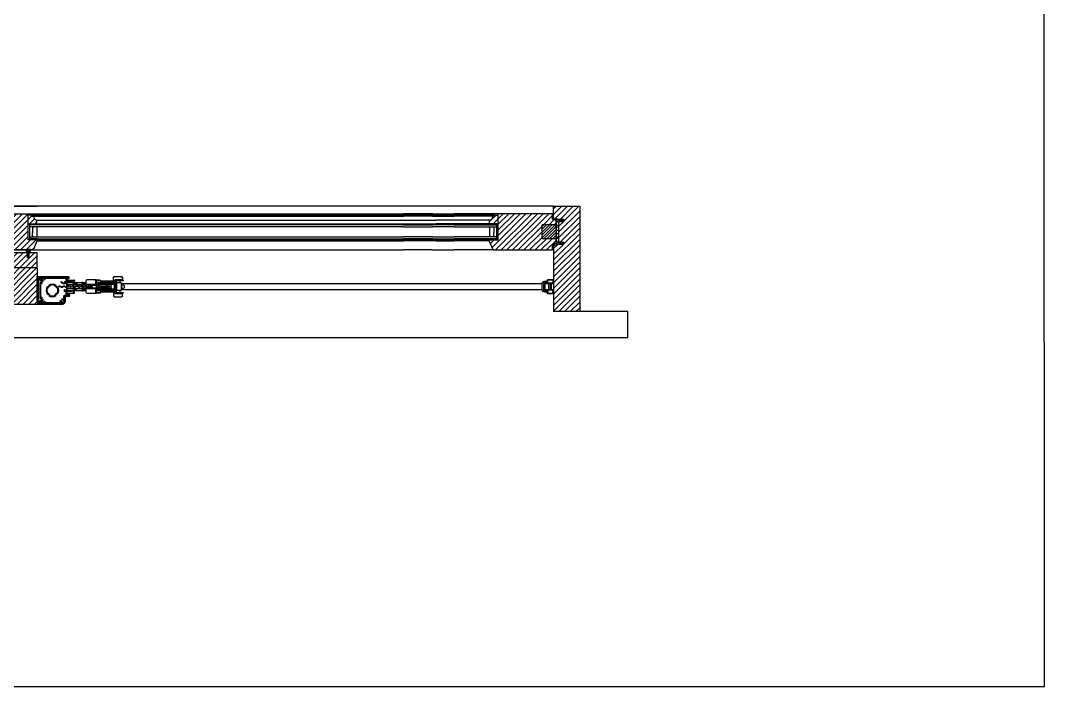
# Model space of a CAD drawing. Header units: inches. Extents: x 1985 to 11287, y 379 to 3234.
# Drawn here: x 8331.8 to 8395.5, y 1856.8 to 1898.3 of the extents above; entities that cross this region are included whole.
import ezdxf

# ---------------------------------------------------------------- set-up
doc = ezdxf.new("R2010")
doc.units = ezdxf.units.IN
doc.header["$MEASUREMENT"] = 0
doc.layers.get('0').update_dxf_attribs({"linetype": 'CONTINUOUS'})
for name, color, linetype in [('glass 99', 6, 'CONTINUOUS'), ('glazing tape 99', 7, 'CONTINUOUS'), ('hardware 99', 94, 'CONTINUOUS'), ('hatch 99', 1, 'CONTINUOUS'), ('screen 99', 4, 'CONTINUOUS'), ('separation 99', 3, 'CONTINUOUS'), ('weatherstripping 99', 5, 'CONTINUOUS'), ('wood detail 99', 7, 'CONTINUOUS')]:
    doc.layers.add(name, color=color, linetype=linetype)

# ---------------------------------------------------------------- blocks, each defined once
blk = doc.blocks.new('_Screen01')
for centre in [(5.2, 0.5), (1.7, -0.5)]:
    blk.add_circle(centre, 0.1)
for centre, start, end in [((1.7, -1), 30, 150), ((5.2, 1), 210, 330)]:
    blk.add_arc(centre, 2, start, end)

msp = doc.modelspace()

# ---------------------------------------------------------------- hatches: boundary and pattern name
at = {"layer": 'glazing tape 99'}
h = msp.add_hatch(color=7, dxfattribs=at)
h.paths.add_polyline_path([(8332.267935, 1885.609675), (8332.767935, 1885.609675), (8332.767935, 1885.547175), (8332.267935, 1885.547175)])
h.paths.add_polyline_path([(8332.291435, 1884.672175), (8332.791435, 1884.672175), (8332.791435, 1884.609675), (8332.291435, 1884.609675)])
h = msp.add_hatch(color=7, dxfattribs=at)
h.paths.add_polyline_path([(8360.939933, 1885.609675), (8361.439933, 1885.609675), (8361.439933, 1885.547175), (8360.939933, 1885.547175)])
h.paths.add_polyline_path([(8360.916433, 1884.672175), (8361.416433, 1884.672175), (8361.416433, 1884.609675), (8360.916433, 1884.609675)])
at = {"layer": 'hardware 99'}
h = msp.add_hatch(dxfattribs=at)
h.set_pattern_fill('ANSI31', color=256, style=0)
h.set_pattern_definition([(45, (8684.15236, 589.83061), (-0.088388348, 0.088388348), [])])
h.paths.add_polyline_path([(8365.075933, 1885.547175), (8364.200933, 1885.547175), (8364.200933, 1884.672175), (8365.075933, 1884.672175)])
at = {"layer": 'hatch 99'}
h = msp.add_hatch(dxfattribs=at)
h.set_pattern_fill('ANSI31', color=256, scale=2, style=0)
h.set_pattern_definition([(45, (8615.74428, 669.7629), (-0.176776695, 0.176776695), [])])
h.paths.add_polyline_path([(8361.478948, 1886.148675), (8361.249133, 1886.148675), (8361.249133, 1886.086175), (8361.23687, 1886.086175, 0.35125577), (8361.096663, 1885.963987, -0.380557848), (8360.939933, 1885.836175), (8360.939933, 1885.609675), (8361.478948, 1885.609675)], flags=17)
h.paths.add_polyline_path([(8365.075933, 1885.828418), (8364.853933, 1885.890928), (8364.853933, 1886.234675), (8361.478948, 1886.234675), (8361.478948, 1884.609675), (8360.916433, 1884.609675), (8360.916433, 1884.547175), (8361.157505, 1883.984675), (8364.853933, 1883.984675), (8364.853933, 1884.328423), (8365.075933, 1884.390933), (8365.075933, 1884.672175), (8364.200933, 1884.672175), (8364.200933, 1885.547175), (8365.075933, 1885.547175)])
h.paths.add_polyline_path([(8366.541433, 1886.703425), (8365.594342, 1886.703425), (8364.916433, 1886.703425), (8364.916433, 1885.96905), (8365.244433, 1885.878175), (8365.514587, 1885.878175), (8365.556933, 1885.878175), (8365.556933, 1885.753175), (8365.244433, 1885.753175), (8365.244433, 1884.466175), (8365.556933, 1884.466175), (8365.556933, 1884.341175), (8365.244433, 1884.341175), (8364.916433, 1884.2503), (8364.916433, 1880.140925), (8366.541433, 1880.140925)])
h = msp.add_hatch(dxfattribs=at)
h.set_pattern_fill('ANSI31', color=256, scale=2, style=0)
h.set_pattern_definition([(45, (8615.4862, 708.59947), (-0.176776695, 0.176776695), [])])
h.paths.add_polyline_path([(8332.767935, 1885.836175, -0.375199902), (8332.611685, 1885.961175, 0.350781059), (8332.468557, 1886.086175), (8332.455435, 1886.086175), (8332.455435, 1886.148675), (8332.228921, 1886.148675), (8332.228921, 1885.609675), (8332.767935, 1885.609675)], flags=17)
h.paths.add_polyline_path([(8332.228921, 1886.234675), (8328.791435, 1886.234675), (8328.791435, 1883.984675), (8332.550363, 1883.984675), (8332.791435, 1884.547175), (8332.791435, 1884.609675), (8332.228921, 1884.609675)])
h.paths.add_polyline_path([(8330.489549, 1883.524301), (8330.208225, 1883.524301), (8330.208225, 1883.586801), (8330.489549, 1883.586801), (8330.853935, 1883.797179), (8330.853935, 1883.984675), (8328.791435, 1883.984675), (8328.791435, 1883.047175), (8330.478928, 1883.047175), (8330.853935, 1883.263686), (8330.853935, 1883.313923)])
h.paths.add_polyline_path([(8332.791435, 1883.797175), (8332.279082, 1883.797175), (8332.279082, 1883.483569), (8332.185082, 1883.483569), (8332.185082, 1883.797175), (8331.103928, 1883.797175), (8330.728935, 1883.580673), (8330.728935, 1883.530429), (8331.093315, 1883.320054), (8331.374645, 1883.320054), (8331.374645, 1883.257554), (8331.093315, 1883.257554), (8330.728935, 1883.047179), (8330.728935, 1882.859675), (8332.791435, 1882.859675)])
h.paths.add_polyline_path([(8332.791435, 1882.859675), (8329.353949, 1882.859675), (8329.353949, 1881.234675), (8328.791435, 1881.234675), (8328.791435, 1881.172175), (8329.032506, 1880.609675), (8332.791435, 1880.609675)])
h.paths.add_polyline_path([(8329.353949, 1882.773675), (8329.124135, 1882.773675), (8329.124135, 1882.711175), (8329.111872, 1882.711175, 0.35125577), (8328.971664, 1882.588987, -0.380557848), (8328.814935, 1882.461175), (8328.814935, 1882.234675), (8329.353949, 1882.234675)], flags=17)
at = {"layer": 'weatherstripping 99'}
h = msp.add_hatch(dxfattribs=at)
h.set_pattern_fill('ANSI36', color=256, scale=0.125, angle=315, style=0)
h.set_pattern_definition([(90, (9922.344534, 2071.619478), (-0.015625, 0.02734375), [0.0390625, -0.0078125, 0, -0.0078125])])
h.paths.add_polyline_path([(8332.122582, 1883.981509), (8332.122582, 1883.827069), (8332.372582, 1883.827069), (8332.372582, 1883.994611)])
msp.add_hatch(color=256, dxfattribs=at).paths.add_polyline_path([(8332.122582, 1883.827069), (8332.122582, 1883.796095), (8332.218103, 1883.796077), (8332.24783, 1883.762487), (8332.24783, 1883.702693), (8332.185582, 1883.746229), (8332.185582, 1883.717932), (8332.24783, 1883.674396), (8332.24783, 1883.595508), (8332.185582, 1883.639044), (8332.185582, 1883.610747), (8332.26433, 1883.544222), (8332.279082, 1883.544222), (8332.279082, 1883.796065), (8332.372582, 1883.796047), (8332.372582, 1883.827069)])

# ---------------------------------------------------------------- linework, layer by layer
at = {"layer": 'glass 99', "color": 6}
for p, q in [((8355.58733, 1885.547175), (8332.267935, 1885.547175)), ((8332.322621, 1884.672175), (8332.322621, 1885.547175)), ((8355.58733, 1885.422175), (8332.322621, 1885.422175)), ((8332.505929, 1885.392184), (8332.613712, 1885.422175)), ((8332.505929, 1885.392184), (8332.505929, 1885.047175)), ((8332.770309, 1885.422175), (8332.770309, 1884.797175)), ((8355.58733, 1885.547175), (8357.401566, 1885.547175)), ((8355.58733, 1885.422175), (8357.401566, 1885.422175)), ((8358.733659, 1885.547175), (8357.401566, 1885.547175)), ((8358.733659, 1885.422175), (8357.401566, 1885.422175)), ((8358.733659, 1885.547175), (8361.439933, 1885.547175)), ((8358.733659, 1885.422175), (8361.385248, 1885.422175)), ((8360.939933, 1885.422175), (8360.939933, 1884.797175)), ((8361.204314, 1885.392184), (8361.096531, 1885.422175)), ((8361.204314, 1885.392184), (8361.204314, 1885.047175)), ((8361.385248, 1884.672175), (8361.385248, 1885.547175)), ((8332.291435, 1884.672175), (8355.58733, 1884.672175)), ((8332.322621, 1884.797175), (8355.58733, 1884.797175)), ((8332.505929, 1884.827167), (8332.505929, 1885.047175)), ((8332.505929, 1884.827167), (8332.613712, 1884.797175)), ((8357.401566, 1884.797175), (8355.58733, 1884.797175)), ((8357.401566, 1884.672175), (8355.58733, 1884.672175)), ((8357.401566, 1884.797175), (8358.733659, 1884.797175)), ((8357.401566, 1884.672175), (8358.733659, 1884.672175)), ((8361.385248, 1884.797175), (8358.733659, 1884.797175)), ((8361.416433, 1884.672175), (8358.733659, 1884.672175)), ((8361.204314, 1884.827167), (8361.096531, 1884.797175)), ((8361.204314, 1884.827167), (8361.204314, 1885.047175))]:
    msp.add_line(p, q, dxfattribs=at)
at = {"layer": 'glazing tape 99', "color": 7}
for p, q in [((8332.267935, 1885.609675), (8332.267935, 1885.547175)), ((8332.767935, 1885.609675), (8332.767935, 1885.547175)), ((8360.939933, 1885.609675), (8360.939933, 1885.547175)), ((8361.439933, 1885.609675), (8361.439933, 1885.547175))]:
    msp.add_line(p, q, dxfattribs=at)
at = {"layer": 'glazing tape 99'}
for p, q in [((8332.767935, 1885.547175), (8332.267935, 1885.547175)), ((8361.439933, 1885.547175), (8360.939933, 1885.547175)), ((8332.291435, 1884.672175), (8332.291435, 1884.609675)), ((8332.791435, 1884.672175), (8332.291435, 1884.672175)), ((8332.791435, 1884.672175), (8332.791435, 1884.609675)), ((8360.916433, 1884.672175), (8361.416433, 1884.672175)), ((8360.916433, 1884.672175), (8360.916433, 1884.609675)), ((8361.416433, 1884.672175), (8361.416433, 1884.609675))]:
    msp.add_line(p, q, dxfattribs=at)
at = {"layer": 'hardware 99'}
for p, q in [((8364.853933, 1885.934675), (8365.040505, 1885.934675)), ((8365.075933, 1885.547175), (8365.075933, 1884.672175)), ((8365.075933, 1885.514675), (8365.244433, 1885.514675)), ((8365.075933, 1885.424675), (8365.244433, 1885.424675)), ((8365.075933, 1885.209675), (8365.244433, 1885.209675)), ((8365.075933, 1885.009675), (8365.244433, 1885.009675)), ((8365.075933, 1884.794675), (8365.244433, 1884.794675)), ((8365.075933, 1884.704675), (8365.244433, 1884.704675)), ((8364.853933, 1884.284675), (8365.040505, 1884.284675))]:
    msp.add_line(p, q, dxfattribs=at)
at = {"layer": 'screen 99'}
for p, q in [((8332.858364, 1882.152979), (8332.858364, 1880.759281)), ((8332.868459, 1882.26329), (8332.959316, 1882.255341)), ((8334.752061, 1882.302585), (8332.870175, 1882.302585)), ((8333.011907, 1882.172664), (8332.878049, 1882.172664)), ((8333.011907, 1882.255341), (8332.959316, 1882.255341)), ((8333.011907, 1882.255341), (8333.011907, 1882.172664)), ((8334.641825, 1882.196286), (8334.641825, 1881.188414)), ((8334.752061, 1882.196286), (8334.641825, 1882.196286)), ((8334.641825, 1881.200225), (8334.641825, 1882.184475)), ((8334.641825, 1882.101798), (8335.074895, 1882.101798)), ((8334.771746, 1882.215971), (8334.771746, 1882.2829)), ((8335.035525, 1881.971877), (8335.035525, 1882.101798)), ((8336.453765, 1882.105735), (8335.894711, 1882.105735)), ((8336.418332, 1882.045532), (8336.418332, 1882.08605)), ((8337.532503, 1882.263215), (8337.571873, 1882.32227)), ((8337.532503, 1882.078176), (8337.532503, 1882.263215)), ((8337.571873, 1882.32227), (8338.063998, 1882.32227)), ((8338.091557, 1882.12542), (8337.705731, 1882.12542)), ((8337.709668, 1882.12542), (8337.709668, 1882.105735)), ((8337.926203, 1882.12542), (8337.926203, 1882.105735)), ((8338.103368, 1882.263215), (8338.063998, 1882.32227)), ((8338.103368, 1882.263215), (8338.103368, 1882.137231)), ((8334.625468, 1881.908885), (8334.602455, 1881.908885)), ((8334.625468, 1881.475815), (8334.602455, 1881.475815)), ((8334.917415, 1882.003373), (8334.641825, 1882.003373)), ((8334.66151, 1881.444319), (8334.66151, 1881.940381)), ((8334.681195, 1881.960066), (8335.035525, 1881.960066)), ((8334.681195, 1881.818334), (8335.815971, 1881.818334)), ((8334.681195, 1881.566366), (8335.815971, 1881.566366)), ((8334.85836, 1881.566366), (8334.85836, 1881.818334)), ((8334.917415, 1882.003373), (8334.917415, 1881.971877)), ((8335.05521, 1881.971877), (8334.917415, 1881.971877)), ((8334.968596, 1881.960066), (8334.968596, 1881.971877)), ((8335.255997, 1881.881326), (8335.01584, 1881.881326)), ((8335.01584, 1881.503374), (8335.255997, 1881.503374)), ((8335.027651, 1881.971877), (8335.027651, 1881.960066)), ((8335.05521, 1881.971877), (8335.114265, 1882.003373)), ((8335.05521, 1881.881326), (8335.05521, 1881.940381)), ((8335.05521, 1881.566366), (8335.05521, 1881.818334)), ((8335.05521, 1881.806523), (8335.456784, 1881.806523)), ((8335.05521, 1881.578177), (8335.456784, 1881.578177)), ((8335.05521, 1881.503374), (8335.05521, 1881.444319)), ((8335.074895, 1881.956129), (8335.586705, 1881.956129)), ((8335.114265, 1882.062428), (8335.114265, 1882.003373)), ((8335.255997, 1881.8892), (8335.255997, 1881.838019)), ((8335.255997, 1881.4955), (8335.255997, 1881.546681)), ((8335.456784, 1881.818334), (8335.456784, 1881.806523)), ((8335.456784, 1881.578177), (8335.456784, 1881.566366)), ((8335.807177, 1881.881326), (8335.56702, 1881.881326)), ((8335.56702, 1881.503374), (8335.807177, 1881.503374)), ((8335.60639, 1881.881326), (8335.60639, 1881.936444)), ((8335.60639, 1881.566366), (8335.60639, 1881.818334)), ((8335.60639, 1881.806523), (8335.815971, 1881.806523)), ((8335.60639, 1881.578177), (8335.815971, 1881.578177)), ((8335.60639, 1881.503374), (8335.60639, 1881.448256)), ((8335.626075, 1881.956129), (8335.815971, 1881.956129)), ((8335.807177, 1881.8892), (8335.807177, 1881.838019)), ((8335.807177, 1881.4955), (8335.807177, 1881.546681)), ((8335.815971, 1882.026995), (8335.815971, 1881.357705)), ((8336.418332, 1881.834082), (8335.835656, 1881.834082)), ((8336.418332, 1881.550618), (8335.835656, 1881.550618)), ((8336.438017, 1882.019121), (8336.438017, 1881.853767)), ((8336.438017, 1881.365579), (8336.438017, 1881.530933)), ((8336.556127, 1881.838019), (8336.556127, 1881.936444)), ((8336.556127, 1881.448256), (8336.556127, 1881.546681)), ((8336.575812, 1881.956129), (8337.560062, 1881.956129)), ((8337.323842, 1881.881326), (8336.575812, 1881.881326)), ((8337.323842, 1881.818334), (8336.575812, 1881.818334)), ((8336.575812, 1881.566366), (8337.323842, 1881.566366)), ((8337.323842, 1881.503374), (8336.575812, 1881.503374)), ((8337.205732, 1881.566366), (8337.205732, 1881.818334)), ((8337.343527, 1881.861641), (8337.343527, 1881.838019)), ((8337.343527, 1881.546681), (8337.343527, 1881.523059)), ((8337.402582, 1881.908885), (8337.382616, 1881.92857)), ((8337.402582, 1881.475815), (8337.382616, 1881.45613)), ((8337.386834, 1881.759279), (8337.402582, 1881.759279)), ((8337.386834, 1881.625421), (8337.386834, 1881.759279)), ((8337.402582, 1881.625421), (8337.386834, 1881.625421)), ((8337.560062, 1881.908885), (8337.402582, 1881.908885)), ((8337.402582, 1881.908885), (8337.402582, 1881.759279)), ((8337.402582, 1881.625421), (8337.402582, 1881.475815)), ((8337.402582, 1881.475815), (8337.560062, 1881.475815)), ((8337.586641, 1882.066365), (8337.544314, 1882.066365)), ((8337.579747, 1881.936444), (8337.579747, 1881.92857)), ((8337.579747, 1881.45613), (8337.579747, 1881.448256)), ((8338.012817, 1881.92857), (8337.666361, 1881.92857)), ((8338.012817, 1881.45613), (8337.666361, 1881.45613)), ((8337.709668, 1882.050617), (8337.709668, 1881.92857)), ((8337.709668, 1881.45613), (8337.709668, 1881.334083)), ((8337.725416, 1881.92857), (8337.725416, 1881.45613)), ((8337.926203, 1882.050617), (8337.926203, 1881.92857)), ((8337.926203, 1881.45613), (8337.926203, 1881.334083)), ((8338.012817, 1881.92857), (8338.012817, 1881.45613)), ((8338.036439, 1881.790775), (8338.036439, 1881.593925)), ((8338.213604, 1881.751405), (8338.174234, 1881.790775)), ((8338.213604, 1881.633295), (8338.174234, 1881.593925)), ((8364.203836, 1881.46336), (8364.203836, 1881.921341)), ((8364.305144, 1882.006204), (8364.237934, 1881.974863)), ((8364.302261, 1881.397075), (8364.302261, 1881.987625)), ((8364.321946, 1881.979751), (8364.321946, 1881.995499)), ((8364.404623, 1881.960066), (8364.341631, 1881.960066)), ((8364.381001, 1881.861641), (8364.381001, 1881.523059)), ((8364.581788, 1881.861641), (8364.381001, 1881.861641)), ((8364.381001, 1881.523059), (8364.581788, 1881.523059)), ((8364.404623, 1881.960066), (8364.404623, 1881.861641)), ((8364.404623, 1881.424634), (8364.404623, 1881.523059)), ((8364.601473, 1881.841956), (8364.601473, 1881.542744)), ((8334.5434, 1880.78684), (8334.5434, 1881.06243)), ((8334.759935, 1881.082115), (8334.563085, 1881.082115)), ((8334.917415, 1881.381327), (8334.641825, 1881.381327)), ((8334.641825, 1881.282902), (8335.074895, 1881.282902)), ((8334.799305, 1881.188414), (8334.641825, 1881.188414)), ((8335.035525, 1881.424634), (8334.681195, 1881.424634)), ((8334.81899, 1881.14117), (8334.81899, 1881.168729)), ((8335.05521, 1881.412823), (8334.917415, 1881.412823)), ((8334.917415, 1881.381327), (8334.917415, 1881.412823)), ((8334.968596, 1881.412823), (8334.968596, 1881.424634)), ((8335.027651, 1881.424634), (8335.027651, 1881.412823)), ((8335.035525, 1881.412823), (8335.035525, 1881.282902)), ((8335.05521, 1881.412823), (8335.114265, 1881.381327)), ((8335.586705, 1881.428571), (8335.074895, 1881.428571)), ((8335.114265, 1881.322272), (8335.114265, 1881.381327)), ((8335.815971, 1881.428571), (8335.626075, 1881.428571)), ((8335.894711, 1881.278965), (8336.453765, 1881.278965)), ((8336.418332, 1881.339169), (8336.418332, 1881.29865)), ((8337.560062, 1881.428571), (8336.575812, 1881.428571)), ((8337.532503, 1881.306524), (8337.532503, 1881.121485)), ((8337.532503, 1881.121485), (8337.571873, 1881.06243)), ((8337.586641, 1881.318335), (8337.544314, 1881.318335)), ((8337.571873, 1881.06243), (8338.063998, 1881.06243)), ((8337.705731, 1881.25928), (8338.091557, 1881.25928)), ((8337.709668, 1881.278965), (8337.709668, 1881.25928)), ((8337.926203, 1881.278965), (8337.926203, 1881.25928)), ((8338.103368, 1881.121485), (8338.063998, 1881.06243)), ((8338.103368, 1881.121485), (8338.103368, 1881.247469)), ((8364.305144, 1881.378497), (8364.237934, 1881.409838)), ((8364.321946, 1881.404949), (8364.321946, 1881.389201)), ((8364.404623, 1881.424634), (8364.341631, 1881.424634)), ((8332.829089, 1880.64897), (8332.919946, 1880.656919)), ((8332.830805, 1880.609675), (8334.366235, 1880.609675)), ((8333.011907, 1880.739596), (8332.878049, 1880.739596)), ((8332.919946, 1880.656919), (8333.011907, 1880.656919)), ((8333.011907, 1880.739596), (8333.011907, 1880.656919))]:
    msp.add_line(p, q, dxfattribs=at)
for points in [[(8332.818994, 1880.66873, -0.414213562), (8332.791435, 1880.696289), (8332.791435, 1882.310459, -0.414213562), (8332.803246, 1882.32227), (8332.818994, 1882.32227, -0.414213562), (8332.830805, 1882.310459), (8332.830805, 1882.255341, 0.414213562), (8332.842616, 1882.24353), (8332.9686, 1882.24353, -0.855700792), (8332.974613, 1882.205101), (8332.923761, 1882.188789, -0.50834698), (8332.913482, 1882.196286), (8332.913482, 1882.200223, 0.414213562), (8332.905608, 1882.208097), (8332.85049, 1882.208097, 0.414213562), (8332.838679, 1882.196286), (8332.838679, 1881.710208, -0.131652498), (8332.837624, 1881.706271), (8332.83186, 1881.696287, 0.267949192), (8332.83186, 1881.688413), (8332.837624, 1881.67843, -0.131652498), (8332.838679, 1881.674493), (8332.838679, 1881.473988, -0.131652498), (8332.837624, 1881.470051), (8332.83186, 1881.460067, 0.267949192), (8332.83186, 1881.452193), (8332.837624, 1881.44221, -0.131652498), (8332.838679, 1881.438273), (8332.838679, 1880.715974, 0.414213562), (8332.85049, 1880.704163), (8332.905608, 1880.704163, 0.414213562), (8332.913482, 1880.712037), (8332.913482, 1880.715974, -0.50834698), (8332.923761, 1880.723472), (8332.974613, 1880.70716, -0.855700792), (8332.9686, 1880.66873)], [(8336.170301, 1881.625421, 0.414213562), (8336.189986, 1881.645106), (8336.189986, 1881.739594, 0.414213562), (8336.170301, 1881.759279), (8336.062425, 1881.759279, 0.323907171), (8336.051205, 1881.751159, -0.852497554), (8336.012821, 1881.757311), (8336.012821, 1881.763216, 0.414213562), (8336.00101, 1881.775027), (8335.827782, 1881.775027, -0.414213562), (8335.815971, 1881.786838), (8335.815971, 1881.798649, -0.414213562), (8335.84353, 1881.826208), (8336.426206, 1881.826208, 0.414213562), (8336.445891, 1881.845893), (8336.445891, 1882.027326, 0.365977382), (8336.436049, 1882.038972, -0.365977382), (8336.426206, 1882.050617), (8336.426206, 1882.078176, -0.414213562), (8336.453765, 1882.105735), (8336.662426, 1882.105735, -0.245392684), (8336.759353, 1882.055117, 0.245392684), (8336.775508, 1882.04668), (8337.592649, 1882.04668, 0.245392684), (8337.608804, 1882.055117, -0.245392684), (8337.705731, 1882.105735), (8338.111242, 1882.105735, -1), (8338.111242, 1882.050617), (8338.091557, 1882.050617, -0.414213562), (8338.083683, 1882.058491), (8338.083683, 1882.066365, 0.414213562), (8338.075809, 1882.074239), (8338.040376, 1882.074239, 0.414213562), (8338.032502, 1882.066365), (8338.032502, 1882.058491, -0.414213562), (8338.024628, 1882.050617), (8337.678172, 1882.050617, 0.414213562), (8337.666361, 1882.038806), (8337.666361, 1881.710208, -0.131652498), (8337.665306, 1881.706271), (8337.659542, 1881.696287, 0.267949192), (8337.659542, 1881.688413), (8337.665306, 1881.67843, -0.131652498), (8337.666361, 1881.674493), (8337.666361, 1881.345894, 0.414213562), (8337.678172, 1881.334083), (8338.024628, 1881.334083, -0.414213562), (8338.032502, 1881.326209), (8338.032502, 1881.318335, 0.414213562), (8338.040376, 1881.310461), (8338.075809, 1881.310461, 0.414213562), (8338.083683, 1881.318335), (8338.083683, 1881.326209, -0.414213562), (8338.091557, 1881.334083), (8338.111242, 1881.334083, -1), (8338.111242, 1881.278965), (8337.705731, 1881.278965, -0.245392684), (8337.608804, 1881.329584, 0.245392684), (8337.592649, 1881.33802), (8336.775508, 1881.33802, 0.245392684), (8336.759353, 1881.329584, -0.245392684), (8336.662426, 1881.278965), (8336.453765, 1881.278965, -0.414213562), (8336.426206, 1881.306524), (8336.426206, 1881.334083, -0.365977382), (8336.436049, 1881.345729, 0.365977382), (8336.445891, 1881.357375), (8336.445891, 1881.538807, 0.414213562), (8336.426206, 1881.558492), (8335.84353, 1881.558492, -0.414213562), (8335.815971, 1881.586051), (8335.815971, 1881.597862, -0.414213562), (8335.827782, 1881.609673), (8336.00101, 1881.609673, 0.414213562), (8336.012821, 1881.621484), (8336.012821, 1881.62739, -0.852497554), (8336.051205, 1881.633541, 0.323907171), (8336.062425, 1881.625421)], [(8364.589662, 1882.105735), (8364.865252, 1882.105735, -0.414213562), (8364.877063, 1882.093924), (8364.877063, 1881.920696, -0.414213562), (8364.865252, 1881.908885), (8364.573914, 1881.908885, -0.414213562), (8364.562103, 1881.920696), (8364.562103, 1882.078176, -0.414213562)], [(8333.514422, 1881.130918, 0.308651193), (8333.958208, 1881.130918, 0.470000501), (8333.959903, 1881.149026), (8333.952065, 1881.156863, -0.414213562), (8333.952065, 1881.173567), (8334.018879, 1881.24038, -0.414213562), (8334.035582, 1881.24038), (8334.043419, 1881.232542, 0.470000501), (8334.061527, 1881.234237, 0.308651193), (8334.061527, 1881.678024, 0.470000501), (8334.043419, 1881.679718), (8334.035582, 1881.671881, -0.414213562), (8334.018879, 1881.671881), (8333.952065, 1881.738694, -0.414213562), (8333.952065, 1881.755397), (8333.959903, 1881.763235, 0.470000501), (8333.958208, 1881.781343, 0.308651193), (8333.514422, 1881.781343, 0.470000501), (8333.512727, 1881.763235), (8333.520564, 1881.755397, -0.414213562), (8333.520564, 1881.738694), (8333.453751, 1881.671881, -0.414213562), (8333.437048, 1881.671881), (8333.42921, 1881.679718, 0.470000501), (8333.411102, 1881.678024, 0.308651193), (8333.411102, 1881.234237, 0.470000501), (8333.42921, 1881.232542), (8333.437048, 1881.24038, -0.414213562), (8333.453751, 1881.24038), (8333.520564, 1881.173567, -0.414213562), (8333.520564, 1881.156863), (8333.512727, 1881.149026, 0.470000501)], [(8333.891997, 1881.146623, 0.511162443), (8333.894026, 1881.159225), (8333.888036, 1881.165215, -0.414213562), (8333.888036, 1881.176351), (8334.016095, 1881.304409, -0.414213562), (8334.02723, 1881.304409), (8334.03322, 1881.298419, 0.511162443), (8334.045822, 1881.300448, 0.23733328), (8334.045822, 1881.611812, 0.511162443), (8334.03322, 1881.613842), (8334.02723, 1881.607852, -0.414213562), (8334.016095, 1881.607852), (8333.888036, 1881.73591, -0.414213562), (8333.888036, 1881.747046), (8333.894026, 1881.753036, 0.511162443), (8333.891997, 1881.765638, 0.23733328), (8333.580633, 1881.765638, 0.511162443), (8333.578603, 1881.753036), (8333.584593, 1881.747046, -0.414213562), (8333.584593, 1881.73591), (8333.456535, 1881.607852, -0.414213562), (8333.445399, 1881.607852), (8333.439409, 1881.613842, 0.511162443), (8333.426807, 1881.611812, 0.23733328), (8333.426807, 1881.300448, 0.511162443), (8333.439409, 1881.298419), (8333.445399, 1881.304409, -0.414213562), (8333.456535, 1881.304409), (8333.584593, 1881.176351, -0.414213562), (8333.584593, 1881.165215), (8333.578603, 1881.159225, 0.511162443), (8333.580633, 1881.146623, 0.23733328)], [(8336.525256, 1881.632311, -0.125502335), (8336.498831, 1881.648771, 0.345430296), (8336.474775, 1881.652201), (8336.451797, 1881.638934, 0.267949192), (8336.445891, 1881.628706), (8336.445891, 1881.605736, -0.414213562), (8336.43408, 1881.593925), (8336.241167, 1881.593925, -0.414213562), (8336.229356, 1881.605736), (8336.229356, 1881.778964, -0.414213562), (8336.241167, 1881.790775), (8336.43408, 1881.790775, -0.414213562), (8336.445891, 1881.778964), (8336.445891, 1881.755995, 0.267949192), (8336.451797, 1881.745767), (8336.475146, 1881.732286, 0.34688676), (8336.498605, 1881.735692, -0.126823654), (8336.525256, 1881.75239, -0.774596669), (8336.563376, 1881.75239, -0.731722677), (8336.563376, 1881.632311, -0.774596669)], [(8336.481324, 1882.058491, -0.414213562), (8336.493135, 1882.070302), (8336.662426, 1882.070302, -0.245392684), (8336.730275, 1882.034869, 0.245392684), (8336.775508, 1882.011247), (8337.61518, 1882.011247, -0.414213562), (8337.626991, 1881.999436), (8337.626991, 1881.899043, -0.414213562), (8337.61518, 1881.887232), (8337.465574, 1881.887232, 0.414213562), (8337.445889, 1881.867547), (8337.445889, 1881.859673, 0.414213562), (8337.465574, 1881.839988), (8337.57581, 1881.839988, -0.414213562), (8337.587621, 1881.828177), (8337.587621, 1881.556524, -0.414213562), (8337.57581, 1881.544713), (8337.465574, 1881.544713, 0.414213562), (8337.445889, 1881.525028), (8337.445889, 1881.517154, 0.414213562), (8337.465574, 1881.497469), (8337.61518, 1881.497469, -0.414213562), (8337.626991, 1881.485658), (8337.626991, 1881.385264, -0.414213562), (8337.61518, 1881.373453), (8336.775508, 1881.373453, 0.245392684), (8336.730275, 1881.349831, -0.245392684), (8336.662426, 1881.314398), (8336.493135, 1881.314398, -0.414213562), (8336.481324, 1881.326209), (8336.481324, 1881.57424, -0.414213562), (8336.493135, 1881.586051), (8336.623056, 1881.586051, 0.414213562), (8336.642741, 1881.605736), (8336.642741, 1881.654949, -0.414213562), (8336.654552, 1881.66676), (8337.095496, 1881.66676, -0.414213562), (8337.107307, 1881.654949), (8337.107307, 1881.633295, 1), (8337.146677, 1881.633295), (8337.146677, 1881.751405, 1), (8337.107307, 1881.751405), (8337.107307, 1881.729752, -0.414213562), (8337.095496, 1881.717941), (8336.654552, 1881.717941, -0.414213562), (8336.642741, 1881.729752), (8336.642741, 1881.778964, 0.414213562), (8336.623056, 1881.798649), (8336.493135, 1881.798649, -0.414213562), (8336.481324, 1881.81046)], [(8364.589662, 1881.278965), (8364.865252, 1881.278965, 0.414213562), (8364.877063, 1881.290776), (8364.877063, 1881.464004, 0.414213562), (8364.865252, 1881.475815), (8364.573914, 1881.475815, 0.414213562), (8364.562103, 1881.464004), (8364.562103, 1881.306524, 0.414213562)]]:
    msp.add_lwpolyline(points, format="xyb", close=True, dxfattribs=at)
for points in [[(8334.625468, 1881.908885), (8334.64077, 1881.935389, 0.131652498), (8334.641825, 1881.939326), (8334.641825, 1882.184475, -0.414213562), (8334.653636, 1882.196286), (8334.74025, 1882.196286, 0.414213562), (8334.759935, 1882.215971), (8334.759935, 1882.223845, 0.414213562), (8334.74025, 1882.24353), (8333.039466, 1882.24353, 0.939220534), (8333.037005, 1882.204315, -0.377964473), (8333.04734, 1882.192596), (8333.04734, 1882.176601, -0.414213562), (8333.035529, 1882.16479), (8332.913482, 1882.16479, -0.414213562), (8332.905608, 1882.172664), (8332.905608, 1882.188412, 0.414213562), (8332.897734, 1882.196286), (8332.88986, 1882.196286, 0.414213562), (8332.85049, 1882.156916), (8332.85049, 1882.141168, 0.414213562), (8332.862301, 1882.129357), (8332.937104, 1882.129357, -0.414213562), (8332.948915, 1882.117546), (8332.948915, 1882.093924, 0.414213562), (8332.960726, 1882.082113), (8332.976474, 1882.082113, 0.414213562), (8332.988285, 1882.093924), (8332.988285, 1882.117546, -0.414213562), (8333.000096, 1882.129357), (8333.035529, 1882.129357, -0.414213562), (8333.04734, 1882.117546), (8333.04734, 1881.920696, -0.414213562), (8333.035529, 1881.908885), (8333.000096, 1881.908885, -0.414213562), (8332.988285, 1881.920696), (8332.988285, 1881.944318, 0.414213562), (8332.976474, 1881.956129), (8332.960726, 1881.956129, 0.414213562), (8332.948915, 1881.944318), (8332.948915, 1880.967942, 0.414213562), (8332.960726, 1880.956131), (8332.976474, 1880.956131, 0.414213562), (8332.988285, 1880.967942), (8332.988285, 1880.991564, -0.414213562), (8333.000096, 1881.003375), (8333.035529, 1881.003375, -0.414213562), (8333.04734, 1880.991564), (8333.04734, 1880.794714, -0.414213562), (8333.035529, 1880.782903), (8333.000096, 1880.782903, -0.414213562), (8332.988285, 1880.794714), (8332.988285, 1880.818336, 0.414213562), (8332.976474, 1880.830147), (8332.960726, 1880.830147, 0.414213562), (8332.948915, 1880.818336), (8332.948915, 1880.794714, -0.414213562), (8332.937104, 1880.782903), (8332.862301, 1880.782903, 0.414213562), (8332.85049, 1880.771092), (8332.85049, 1880.755344, 0.414213562), (8332.88986, 1880.715974), (8332.897734, 1880.715974, 0.414213562), (8332.905608, 1880.723848), (8332.905608, 1880.739596, -0.414213562), (8332.913482, 1880.74747), (8333.035529, 1880.74747, -0.414213562), (8333.04734, 1880.735659), (8333.04734, 1880.719664, -0.377964473), (8333.037005, 1880.707946, 0.939220534), (8333.039466, 1880.66873), (8334.366235, 1880.66873, 0.414213562), (8334.484345, 1880.78684), (8334.484345, 1881.082115, -0.414213562), (8334.5434, 1881.14117), (8334.74025, 1881.14117, 0.414213562), (8334.759935, 1881.160855), (8334.759935, 1881.168729, 0.414213562), (8334.74025, 1881.188414), (8334.653636, 1881.188414, -0.414213562), (8334.641825, 1881.200225), (8334.641825, 1881.445374, 0.131652498), (8334.64077, 1881.449311), (8334.625468, 1881.475815)], [(8334.602455, 1881.908885), (8334.602455, 1881.956129, 0.414213562), (8334.590644, 1881.96794), (8334.535526, 1881.96794, 0.414213562), (8334.523715, 1881.956129), (8334.523715, 1881.8892, -0.414213562), (8334.50403, 1881.869515), (8334.46466, 1881.869515, -0.267949192), (8334.277135, 1881.977783, -1), (8334.31123, 1881.997468, 0.267949192), (8334.46466, 1881.908885), (8334.472534, 1881.908885, 0.414213562), (8334.484345, 1881.920696), (8334.484345, 1881.96794, -0.414213562), (8334.523715, 1882.00731), (8334.590644, 1882.00731, 0.414213562), (8334.602455, 1882.019121), (8334.602455, 1882.192349, 0.414213562), (8334.590644, 1882.20416), (8333.268303, 1882.20416, 0.533909272), (8333.250102, 1882.176976, -0.104861434), (8333.257931, 1882.134405, -1), (8333.218575, 1882.135472, 2.509845705), (8333.155399, 1882.072295, -1), (8333.156465, 1882.032939, -0.104861434), (8333.113894, 1882.040768, 0.533909272), (8333.08671, 1882.022567), (8333.08671, 1881.920696, -0.414213562), (8333.035529, 1881.869515), (8333.000096, 1881.869515, 0.414213562), (8332.988285, 1881.857704), (8332.988285, 1881.054556, 0.414213562), (8333.000096, 1881.042745), (8333.035529, 1881.042745, -0.414213562)], [(8364.503048, 1881.987625), (8364.451867, 1881.987625, 0.414213562), (8364.440056, 1881.975814), (8364.440056, 1881.877389, -0.414213562), (8364.432182, 1881.869515), (8364.412497, 1881.869515, -0.414213562), (8364.404623, 1881.877389), (8364.404623, 1881.956129, 0.414213562), (8364.392812, 1881.96794), (8364.337694, 1881.96794, -0.414213562), (8364.325883, 1881.979751), (8364.325883, 1881.987625, -0.414213562), (8364.365253, 1882.026995), (8364.503048, 1882.026995, 0.414213562), (8364.522733, 1882.04668), (8364.522733, 1882.078176, -0.414213562), (8364.589662, 1882.145105), (8364.888874, 1882.145105, -0.414213562), (8364.916433, 1882.117546), (8364.916433, 1881.897074, -0.414213562), (8364.888874, 1881.869515), (8364.778638, 1881.869515, 0.414213562), (8364.766827, 1881.857704), (8364.766827, 1881.526996, 0.414213562), (8364.778638, 1881.515185), (8364.888874, 1881.515185, -0.414213562), (8364.916433, 1881.487626), (8364.916433, 1881.267154, -0.414213562), (8364.888874, 1881.239595), (8364.589662, 1881.239595, -0.414213562), (8364.522733, 1881.306524), (8364.522733, 1881.33802, 0.414213562), (8364.503048, 1881.357705), (8364.365253, 1881.357705, -0.414213562), (8364.325883, 1881.397075), (8364.325883, 1881.404949, -0.414213562), (8364.337694, 1881.41676), (8364.392812, 1881.41676, 0.414213562), (8364.404623, 1881.428571), (8364.404623, 1881.507311, -0.414213562), (8364.412497, 1881.515185), (8364.432182, 1881.515185, -0.414213562), (8364.440056, 1881.507311), (8364.440056, 1881.408886, 0.414213562), (8364.451867, 1881.397075), (8364.510922, 1881.397075, 0.414213562), (8364.522733, 1881.408886), (8364.522733, 1881.475815, -0.414213562), (8364.562103, 1881.515185), (8364.707772, 1881.515185, 0.414213562), (8364.719583, 1881.526996), (8364.719583, 1881.674493, -0.131652498), (8364.720638, 1881.67843), (8364.726402, 1881.688413, 0.267949192), (8364.726402, 1881.696287), (8364.720638, 1881.706271, -0.131652498), (8364.719583, 1881.710208), (8364.719583, 1881.857704, 0.414213562), (8364.707772, 1881.869515), (8364.562103, 1881.869515, -0.414213562), (8364.522733, 1881.908885), (8364.522733, 1881.975814, 0.414213562), (8364.510922, 1881.987625), (8364.451867, 1881.987625)], [(8333.035529, 1881.042745, -0.414213562), (8333.08671, 1880.991564), (8333.08671, 1880.889693, 0.533909272), (8333.113894, 1880.871493, -0.104861434), (8333.156465, 1880.879322, -1), (8333.155399, 1880.839966, 2.509845705), (8333.218575, 1880.776789, -1), (8333.257931, 1880.777856, -0.104861434), (8333.250102, 1880.735284, 0.533909272), (8333.268303, 1880.7081), (8334.214734, 1880.7081, 0.582317023), (8334.231633, 1880.73788, -0.158043159), (8334.213216, 1880.818359, -0.465926262), (8334.237919, 1880.835633), (8334.257284, 1880.830444, -0.353997292), (8334.271848, 1880.810408, 0.121062731), (8334.278556, 1880.775344, -0.159587181), (8334.279943, 1880.763169, 0.538815906), (8334.303193, 1880.739919, -0.159587181), (8334.315368, 1880.738531, 0.695482376), (8334.414544, 1880.837707, -0.159587181), (8334.413156, 1880.849882, 0.538815906), (8334.389906, 1880.873132, -0.159587181), (8334.377731, 1880.874519, 0.121062731), (8334.342667, 1880.881228, -0.353997292), (8334.322631, 1880.895791), (8334.317442, 1880.915157, -0.465926262), (8334.334716, 1880.939859, -0.158043159), (8334.415195, 1880.921442, 0.582317023), (8334.444975, 1880.938341), (8334.444975, 1881.082115, -0.414213562), (8334.5434, 1881.18054), (8334.590644, 1881.18054, 0.414213562), (8334.602455, 1881.192351), (8334.602455, 1881.365579, 0.414213562), (8334.590644, 1881.37739), (8334.523715, 1881.37739, -0.414213562), (8334.484345, 1881.41676), (8334.484345, 1881.4955, -1), (8334.523715, 1881.4955), (8334.523715, 1881.428571, 0.414213562), (8334.535526, 1881.41676), (8334.590644, 1881.41676, 0.414213562), (8334.602455, 1881.428571), (8334.602455, 1881.475815, 0.414213562)]]:
    msp.add_lwpolyline(points, format="xyb", dxfattribs=at)
for points in [[(8338.012817, 1881.8892), (8364.203836, 1881.8892)], [(8338.174234, 1881.790775), (8338.012817, 1881.790775)], [(8338.012817, 1881.593925), (8338.174234, 1881.593925)], [(8364.203836, 1881.4955), (8338.012817, 1881.4955)], [(8338.213604, 1881.633295), (8338.213604, 1881.751405)]]:
    msp.add_lwpolyline(points, dxfattribs=at)
for centre, radius in [((8336.071876, 1881.69235), 0.049213), ((8337.296283, 1881.69235), 0.055118), ((8337.296283, 1881.69235), 0.03937)]:
    msp.add_circle(centre, radius, dxfattribs=at)
for centre, radius, start, end in [((8332.870175, 1882.2829), 0.019685, 90, 265), ((8332.878049, 1882.152979), 0.019685, 90, 180), ((8334.752061, 1882.2829), 0.019685, 0, 90), ((8334.752061, 1882.215971), 0.019685, 270, 0), ((8335.074895, 1882.062428), 0.03937, 0, 90), ((8335.894711, 1882.026995), 0.07874, 90, 180), ((8336.398647, 1882.08605), 0.019685, 0, 90), ((8337.705731, 1881.987625), 0.137795, 90, 142.7522191), ((8338.091557, 1882.137231), 0.011811, 270, 0), ((8334.681195, 1881.940381), 0.019685, 90, 180), ((8334.681195, 1881.838019), 0.019685, 180, 270), ((8334.681195, 1881.546681), 0.019685, 90, 180), ((8335.035525, 1881.940381), 0.019685, 0, 90), ((8335.074895, 1881.936444), 0.019685, 90, 180), ((8335.074895, 1881.448256), 0.019685, 180, 270), ((8335.586705, 1881.936444), 0.019685, 0, 90), ((8335.586705, 1881.448256), 0.019685, 270, 0), ((8335.626075, 1881.936444), 0.019685, 90, 180), ((8335.626075, 1881.448256), 0.019685, 180, 270), ((8335.835656, 1881.853767), 0.019685, 180, 270), ((8335.835656, 1881.530933), 0.019685, 90, 180), ((8336.410458, 1882.019121), 0.027559, 0, 73.39845052), ((8336.418332, 1881.853767), 0.019685, 270, 0), ((8336.418332, 1881.530933), 0.019685, 0, 90), ((8336.575812, 1881.936444), 0.019685, 90, 180), ((8336.575812, 1881.861641), 0.019685, 90, 180), ((8336.575812, 1881.838019), 0.019685, 180, 270), ((8336.575812, 1881.546681), 0.019685, 90, 180), ((8336.575812, 1881.523059), 0.019685, 180, 270), ((8336.575812, 1881.448256), 0.019685, 180, 270), ((8337.304157, 1882.034869), 0.098425, 233.13010236, 306.86989764), ((8337.304157, 1881.349831), 0.098425, 53.13010235, 126.86989765), ((8337.323842, 1881.861641), 0.019685, 0, 90), ((8337.323842, 1881.838019), 0.019685, 270, 0), ((8337.323842, 1881.546681), 0.019685, 0, 90), ((8337.323842, 1881.523059), 0.019685, 270, 0), ((8337.544314, 1882.078176), 0.011811, 180, 270), ((8337.560062, 1881.936444), 0.019685, 0, 90), ((8337.560062, 1881.92857), 0.019685, 270, 0), ((8337.560062, 1881.45613), 0.019685, 0, 90), ((8337.560062, 1881.448256), 0.019685, 270, 0), ((8337.586641, 1882.078176), 0.011811, 270, 322.7522191), ((8364.262891, 1881.921341), 0.059055, 115, 180), ((8364.262891, 1881.46336), 0.059055, 180, 245), ((8364.310135, 1881.995499), 0.011811, 0, 115), ((8364.341631, 1881.979751), 0.019685, 180, 270), ((8364.581788, 1881.841956), 0.019685, 0, 90), ((8364.581788, 1881.542744), 0.019685, 270, 0), ((8334.563085, 1881.06243), 0.019685, 90, 180), ((8334.681195, 1881.444319), 0.019685, 180, 270), ((8334.759935, 1881.14117), 0.059055, 270, 0), ((8334.799305, 1881.168729), 0.019685, 0, 90), ((8335.035525, 1881.444319), 0.019685, 270, 0), ((8335.074895, 1881.322272), 0.03937, 270, 0), ((8335.894711, 1881.357705), 0.07874, 180, 270), ((8336.398647, 1881.29865), 0.019685, 270, 360), ((8336.410458, 1881.365579), 0.027559, 286.60154948, 0), ((8337.544314, 1881.306524), 0.011811, 90, 180), ((8337.586641, 1881.306524), 0.011811, 37.2477809, 90), ((8337.705731, 1881.397075), 0.137795, 217.2477809, 270), ((8338.091557, 1881.247469), 0.011811, 0, 90), ((8364.310135, 1881.389201), 0.011811, 245, 0), ((8364.341631, 1881.404949), 0.019685, 90, 180), ((8332.830805, 1880.62936), 0.019685, 95, 270), ((8332.878049, 1880.759281), 0.019685, 180, 270), ((8334.366235, 1880.78684), 0.177165, 270, 0)]:
    msp.add_arc(centre, radius, start, end, dxfattribs=at)
for centre, major_axis, ratio, start_param, end_param in [((8335.272803, 1881.838019), (0, -0.019685), 0.853763131, 4.71238898, 6.283185307), ((8335.823983, 1881.838019), (0, -0.019685), 0.853763131, 4.71238898, 6.283185307), ((8364.29606, 1881.987625), (0, 0.014342), 0.432412463, -1.570796327, 0)]:
    msp.add_ellipse(centre, major_axis=major_axis, ratio=ratio, start_param=start_param, end_param=end_param, dxfattribs=at)
at = {"layer": 'screen 99', "extrusion": (0, 0, -1)}
for centre, major_axis, ratio, start_param, end_param in [((8335.272803, 1881.546681), (0, 0.019685), 0.853763131, 4.71238898, 6.283185307), ((8335.823983, 1881.546681), (0, 0.019685), 0.853763131, 4.71238898, 6.283185307), ((8364.29606, 1881.397075), (0, 0.014342), 0.432412463, 1.570796327, 3.141592654)]:
    msp.add_ellipse(centre, major_axis=major_axis, ratio=ratio, start_param=start_param, end_param=end_param, dxfattribs=at)
at = {"layer": 'separation 99'}
for p, q in [((8395.463335, 1856.798245), (8395.437302, 1943.395136)), ((7876.573778, 1856.798245), (8395.463335, 1856.798245))]:
    msp.add_line(p, q, dxfattribs=at)
at = {"layer": 'weatherstripping 99'}
for p, q in [((8365.225357, 1885.878175), (8365.034489, 1885.936342)), ((8365.034489, 1885.936342), (8365.123934, 1885.878175)), ((8365.081702, 1885.826051), (8365.081702, 1885.578175)), ((8365.081702, 1885.578175), (8365.108842, 1885.681686)), ((8365.184587, 1885.815175), (8365.184587, 1885.776906)), ((8365.224587, 1885.756906), (8365.204587, 1885.756906)), ((8365.514587, 1885.878175), (8365.225357, 1885.878175)), ((8365.345, 1885.815175), (8365.244587, 1885.815175)), ((8365.244587, 1885.815175), (8365.244587, 1885.776906)), ((8365.345, 1885.815175), (8365.286731, 1885.756906)), ((8365.329157, 1885.756906), (8365.286731, 1885.756906)), ((8365.387426, 1885.815175), (8365.329157, 1885.756906)), ((8365.472161, 1885.815175), (8365.387426, 1885.815175)), ((8365.472161, 1885.815175), (8365.413892, 1885.756906)), ((8365.456318, 1885.756906), (8365.413892, 1885.756906)), ((8365.514587, 1885.815175), (8365.456318, 1885.756906)), ((8365.514587, 1885.878175), (8365.514587, 1885.815175)), ((8365.081605, 1884.3933), (8365.081605, 1884.641175)), ((8365.081605, 1884.641175), (8365.108745, 1884.537665)), ((8365.22526, 1884.341175), (8365.034399, 1884.282984)), ((8365.034399, 1884.282984), (8365.123837, 1884.341175)), ((8365.18449, 1884.404175), (8365.18449, 1884.442444)), ((8365.22449, 1884.462444), (8365.20449, 1884.462444)), ((8365.51449, 1884.341175), (8365.22526, 1884.341175)), ((8365.24449, 1884.404175), (8365.24449, 1884.442444)), ((8365.344903, 1884.404175), (8365.24449, 1884.404175)), ((8365.344903, 1884.404175), (8365.286634, 1884.462444)), ((8365.32906, 1884.462444), (8365.286634, 1884.462444)), ((8365.387329, 1884.404175), (8365.32906, 1884.462444)), ((8365.472063, 1884.404175), (8365.387329, 1884.404175)), ((8365.472063, 1884.404175), (8365.413794, 1884.462444)), ((8365.456221, 1884.462444), (8365.413794, 1884.462444)), ((8365.51449, 1884.404175), (8365.456221, 1884.462444)), ((8365.51449, 1884.341175), (8365.51449, 1884.404175)), ((8332.122582, 1883.796095), (8332.122582, 1883.994611)), ((8332.372582, 1883.994611), (8332.122582, 1883.994611)), ((8332.372582, 1883.827069), (8332.122582, 1883.827069)), ((8332.122582, 1883.796095), (8332.218103, 1883.796077)), ((8332.24783, 1883.702693), (8332.185582, 1883.746229)), ((8332.185582, 1883.717932), (8332.185582, 1883.746229)), ((8332.24783, 1883.674396), (8332.185582, 1883.717932)), ((8332.24783, 1883.595508), (8332.185582, 1883.639044)), ((8332.185582, 1883.610747), (8332.185582, 1883.639044)), ((8332.26433, 1883.544222), (8332.185582, 1883.610747)), ((8332.218103, 1883.796077), (8332.24783, 1883.762487)), ((8332.24783, 1883.762487), (8332.24783, 1883.702693)), ((8332.24783, 1883.674396), (8332.24783, 1883.595508)), ((8332.26433, 1883.544222), (8332.279082, 1883.544222)), ((8332.279082, 1883.544222), (8332.26433, 1883.544222)), ((8332.279082, 1883.796065), (8332.372582, 1883.796047)), ((8332.279082, 1883.796065), (8332.279082, 1883.544222)), ((8332.372582, 1883.796047), (8332.372582, 1883.994611))]:
    msp.add_line(p, q, dxfattribs=at)
for centre, radius, start, end in [((8365.139251, 1885.822595), 0.057652, 105.40721178, 176.56354738), ((8365.307851, 1885.656999), 0.200534, 127.92856287, 172.92856287), ((8365.204587, 1885.776906), 0.02, 180, 270), ((8365.224587, 1885.776906), 0.02, 270, 360), ((8365.139154, 1884.396756), 0.057652, 183.43645262, 254.59278822), ((8365.307754, 1884.562352), 0.200534, 187.07143713, 232.07143713), ((8365.20449, 1884.442444), 0.02, 90, 180), ((8365.22449, 1884.442444), 0.02, 0, 90)]:
    msp.add_arc(centre, radius, start, end, dxfattribs=at)
at = {"layer": 'wood detail 99'}
for p, q in [((8228.416438, 1886.703425), (8332.791435, 1886.703425)), ((8364.916433, 1886.703425), (8260.541436, 1886.703425)), ((8364.916433, 1885.96905), (8364.916433, 1886.703425)), ((8328.791435, 1886.234675), (8332.228921, 1886.234675)), ((8332.228921, 1886.234675), (8355.58733, 1886.234675)), ((8332.455435, 1886.148675), (8355.58733, 1886.148675)), ((8332.455435, 1886.086175), (8355.58733, 1886.086175)), ((8357.401566, 1886.234675), (8355.58733, 1886.234675)), ((8357.37478, 1886.148675), (8355.58733, 1886.148675)), ((8357.37478, 1886.086175), (8355.58733, 1886.086175)), ((8357.37478, 1886.148675), (8358.733659, 1886.148675)), ((8357.37478, 1886.086175), (8358.733659, 1886.086175)), ((8357.401566, 1886.234675), (8358.733659, 1886.234675)), ((8361.478948, 1886.234675), (8358.733659, 1886.234675)), ((8361.249133, 1886.148675), (8358.733659, 1886.148675)), ((8361.249133, 1886.086175), (8358.733659, 1886.086175)), ((8364.853933, 1885.890928), (8364.853933, 1886.234675)), ((8364.916433, 1885.96905), (8365.244433, 1885.878175)), ((8332.767935, 1885.836175), (8355.58733, 1885.836175)), ((8332.767935, 1885.609675), (8355.58733, 1885.609675)), ((8355.58733, 1885.836175), (8357.597994, 1885.836175)), ((8355.58733, 1885.609675), (8357.597994, 1885.609675)), ((8358.733659, 1885.836175), (8357.597994, 1885.836175)), ((8358.733659, 1885.609675), (8357.597994, 1885.609675)), ((8360.939933, 1885.836175), (8358.733659, 1885.836175)), ((8360.939933, 1885.609675), (8358.733659, 1885.609675)), ((8364.200933, 1884.672175), (8364.200933, 1885.547175)), ((8365.075933, 1885.547175), (8364.200933, 1885.547175)), ((8364.853933, 1885.890928), (8365.075933, 1885.828418)), ((8365.075933, 1884.390933), (8365.075933, 1885.828418)), ((8365.244433, 1885.878175), (8365.556933, 1885.878175)), ((8365.244433, 1884.466175), (8365.244433, 1885.753175)), ((8365.244433, 1885.753175), (8365.556933, 1885.753175)), ((8365.556933, 1885.753175), (8365.556933, 1885.878175)), ((8365.075933, 1884.672175), (8364.200933, 1884.672175)), ((8365.075933, 1884.663406), (8365.075933, 1884.563657)), ((8332.791435, 1884.609675), (8332.228921, 1884.609675)), ((8332.791435, 1884.547175), (8332.791435, 1884.609675)), ((8355.58733, 1884.609675), (8332.791435, 1884.609675)), ((8355.58733, 1884.609675), (8357.597994, 1884.609675)), ((8358.733659, 1884.609675), (8357.597994, 1884.609675)), ((8358.733659, 1884.609675), (8360.916433, 1884.609675)), ((8360.916433, 1884.609675), (8361.478948, 1884.609675)), ((8360.916433, 1884.547175), (8360.916433, 1884.609675)), ((8364.853933, 1884.328423), (8365.075933, 1884.390933)), ((8364.853933, 1883.984675), (8364.853933, 1884.328423)), ((8364.916433, 1884.2503), (8365.244433, 1884.341175)), ((8364.916433, 1883.984675), (8364.916433, 1884.2503)), ((8364.916433, 1884.2503), (8364.916433, 1880.140925)), ((8365.244433, 1884.466175), (8365.556933, 1884.466175)), ((8365.244433, 1884.341175), (8365.556933, 1884.341175)), ((8365.556933, 1884.341175), (8365.556933, 1884.466175)), ((8328.791435, 1883.984675), (8332.550363, 1883.984675)), ((8332.185082, 1883.483569), (8332.185082, 1883.797175)), ((8332.279082, 1883.797175), (8332.279082, 1883.544222)), ((8332.279082, 1883.483569), (8332.279082, 1883.796065)), ((8332.550363, 1883.984675), (8355.58733, 1883.984675)), ((8332.791435, 1882.859675), (8332.791435, 1883.797175)), ((8357.356923, 1883.984675), (8355.58733, 1883.984675)), ((8357.356923, 1883.984675), (8358.733659, 1883.984675)), ((8361.157505, 1883.984675), (8358.733659, 1883.984675)), ((8332.791435, 1882.859675), (8332.791435, 1880.609675)), ((8260.541436, 1880.609675), (8332.791435, 1880.609675)), ((8366.541433, 1880.140925), (8364.916433, 1880.140925)), ((8366.541433, 1880.140925), (8366.541433, 1880.140925)), ((8369.541433, 1880.140925), (8366.541433, 1880.140925)), ((8369.541433, 1878.515925), (8369.541433, 1880.140925)), ((8223.791438, 1878.515925), (8369.541433, 1878.515925))]:
    msp.add_line(p, q, dxfattribs=at)
at = {"layer": 'wood detail 99', "color": 0}
for p, q in [((8364.916433, 1886.703425), (8366.541433, 1886.703425)), ((8365.594342, 1886.703425), (8366.541433, 1886.703425)), ((8366.541433, 1886.703425), (8366.541433, 1880.140925)), ((8364.853933, 1886.234675), (8361.478948, 1886.234675)), ((8366.541433, 1885.734675), (8366.541433, 1884.422175)), ((8366.541433, 1885.734675), (8366.541433, 1884.422175)), ((8366.541433, 1885.297175), (8366.541433, 1884.422175)), ((8366.541433, 1885.297175), (8366.541433, 1884.422175)), ((8332.550363, 1883.984675), (8328.791435, 1883.984675)), ((8332.185082, 1883.797175), (8331.103928, 1883.797175)), ((8332.791435, 1883.797175), (8332.279082, 1883.797175)), ((8361.157505, 1883.984675), (8364.853933, 1883.984675)), ((8332.791435, 1882.859675), (8329.353949, 1882.859675)), ((8332.791435, 1882.859675), (8329.353949, 1882.859675))]:
    msp.add_line(p, q, dxfattribs=at)
at = {"layer": 'wood detail 99', "color": 7}
for p, q in [((8332.228921, 1884.609675), (8332.228921, 1886.234675)), ((8332.455435, 1886.148675), (8332.228921, 1886.148675)), ((8332.455435, 1886.086175), (8332.455435, 1886.148675)), ((8361.249133, 1886.148675), (8361.478948, 1886.148675)), ((8361.249133, 1886.086175), (8361.249133, 1886.148675)), ((8361.478948, 1884.609675), (8361.478948, 1886.234675)), ((8332.228921, 1885.609675), (8332.767935, 1885.609675)), ((8332.767935, 1885.609675), (8332.767935, 1885.836175)), ((8360.939933, 1885.609675), (8360.939933, 1885.836175)), ((8361.478948, 1885.609675), (8360.939933, 1885.609675)), ((8332.550363, 1883.984675), (8332.791435, 1884.547175)), ((8332.791435, 1884.547175), (8355.58733, 1884.547175)), ((8357.597994, 1884.547175), (8355.58733, 1884.547175)), ((8357.597994, 1884.547175), (8358.733659, 1884.547175)), ((8360.916433, 1884.547175), (8358.733659, 1884.547175)), ((8361.157505, 1883.984675), (8360.916433, 1884.547175)), ((8332.279082, 1883.483569), (8332.185082, 1883.483569))]:
    msp.add_line(p, q, dxfattribs=at)
for centre, radius, start, end in [((8332.461996, 1885.93422), 0.152097, 10.20801971, 92.47236379), ((8332.761374, 1885.98813), 0.152097, 190.2080197, 272.47236379), ((8360.946494, 1885.98813), 0.152097, 267.52763621, 349.7919803), ((8361.243002, 1885.937603), 0.148699, 87.63677393, 170.87877352)]:
    msp.add_arc(centre, radius, start, end, dxfattribs=at)

# ---------------------------------------------------------------- block references
at = {"layer": 'screen 99', "xscale": 0.0393699999999626, "yscale": 0.0393699999999626, "zscale": 0.0393699999999626}
for p in [(8334.11332, 1881.69235), (8334.386083, 1881.69235), (8334.658847, 1881.69235), (8334.93161, 1881.69235), (8335.204374, 1881.69235), (8335.477137, 1881.69235), (8335.7499, 1881.69235)]:
    msp.add_blockref('_Screen01', p, dxfattribs=at)

doc.saveas('drawing.dxf')
